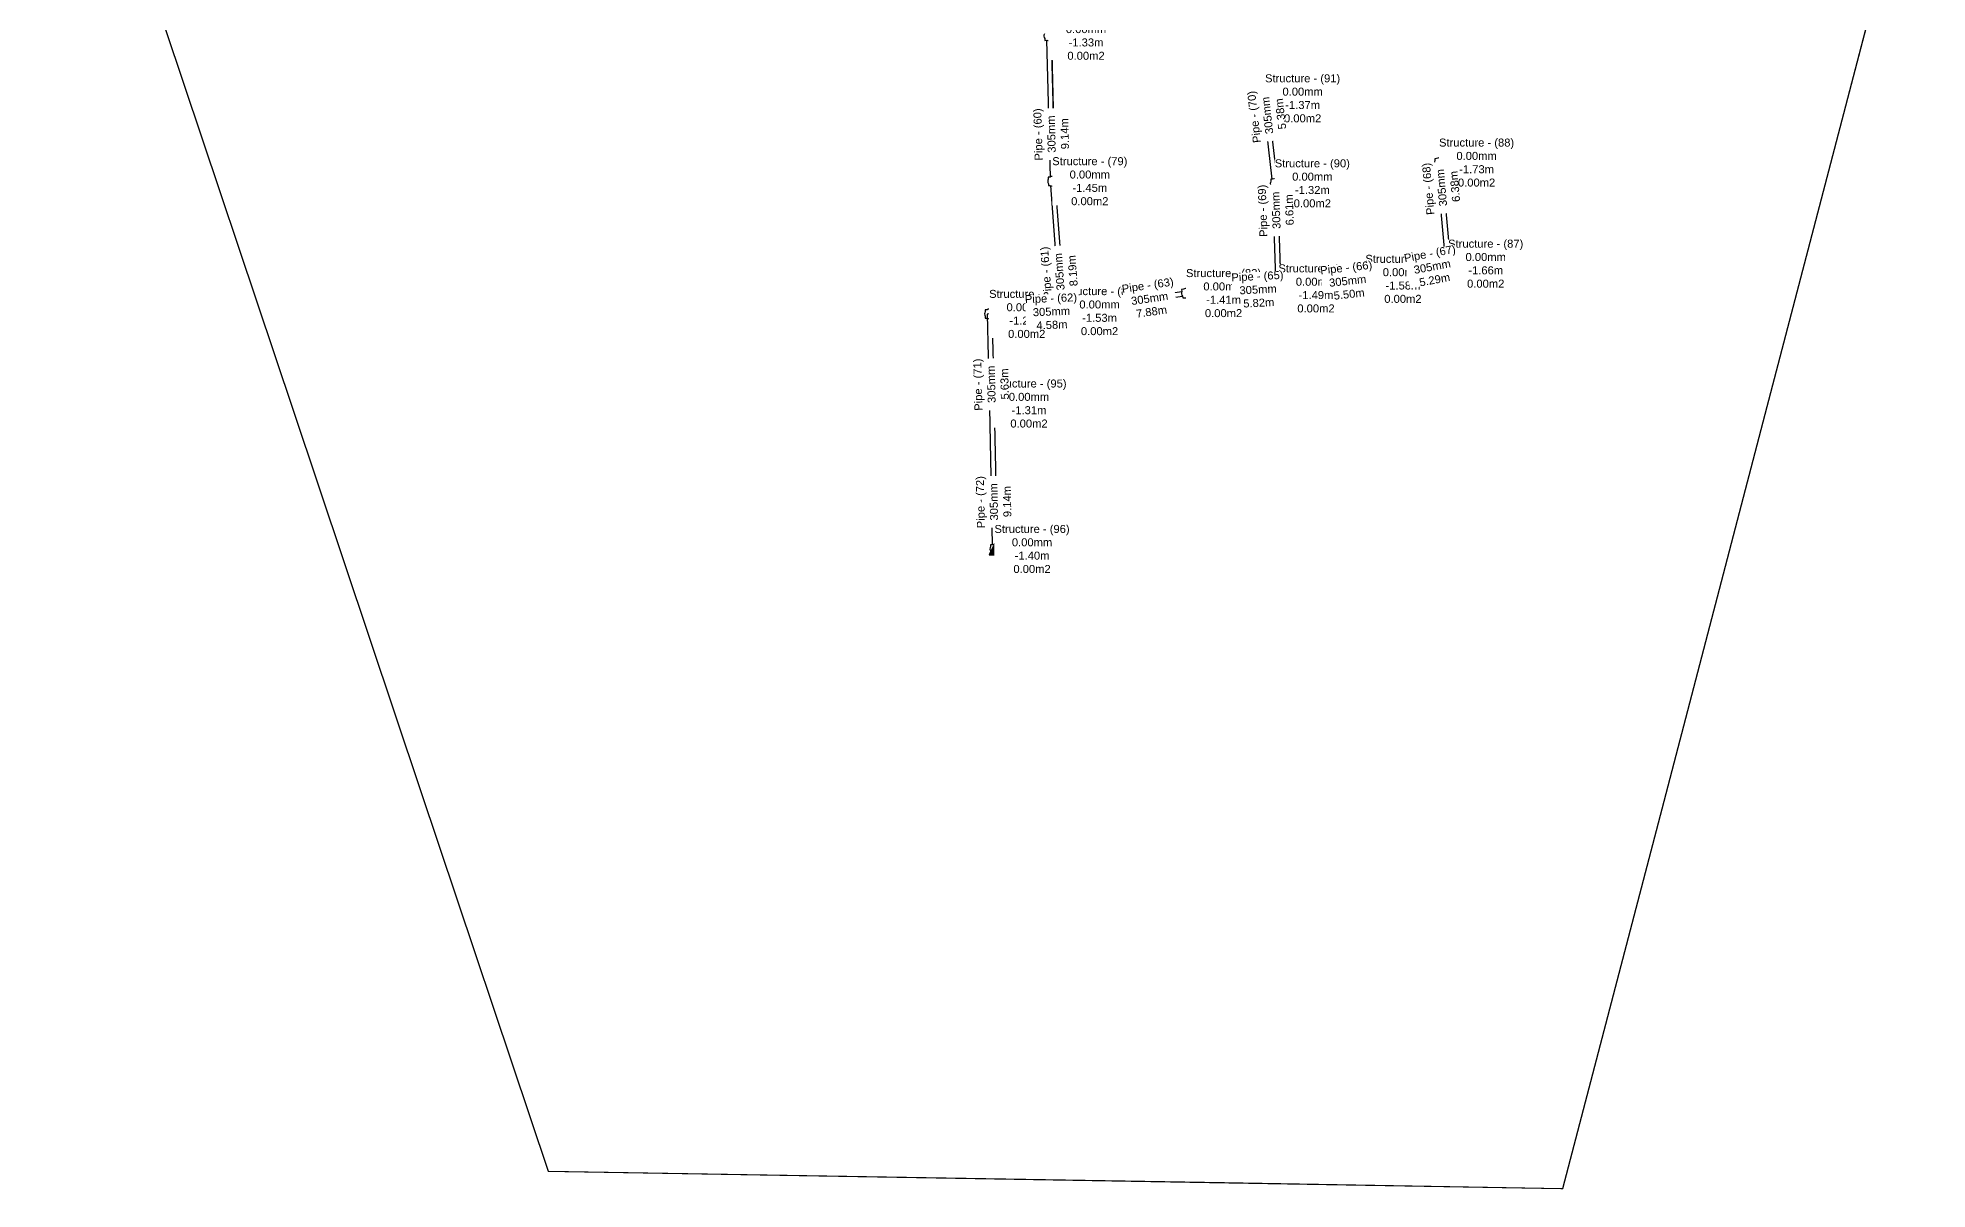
# Model space of a CAD drawing. Header units: metres. Extents: x 798801 to 799190, y 2423459 to 2424012.
# Drawn here: x 798800.8 to 799190.4, y 2423459.3 to 2423696.7 of the extents above; entities that cross this region are included whole.
import ezdxf

# ---------------------------------------------------------------- set-up
doc = ezdxf.new("R2010")
doc.units = ezdxf.units.M
doc.header["$MEASUREMENT"] = 0
doc.layers.add('out fall', color=152, linetype='Continuous')
doc.layers.add('Ward 2 p2', color=23, linetype='Continuous')
doc.styles.add('Arial$001', font='arial.ttf', dxfattribs={"height": 3.132})

# ---------------------------------------------------------------- blocks, each defined once
blk = doc.blocks.new('TRIANGLE')
at = {"linetype": 'Continuous'}
h = blk.add_hatch(color=152, dxfattribs=at)
h.dxf.hatch_style = 1
h.paths.add_polyline_path([(0, 2.5), (-2.5, -2.5), (2.5, -2.5)])
at = {"color": 0}
blk.add_lwpolyline([(0, 2.5), (-2.5, -2.5), (2.5, -2.5)], close=True, dxfattribs=at)

msp = doc.modelspace()

# ---------------------------------------------------------------- linework, layer by layer
at = {"color": 7, "linetype": 'Continuous', "lineweight": -3}
for p, q in [((799008.4, 2423696.58), (799008.43, 2423696.19)), ((799008.43, 2423696.19), (799008.82, 2423696.23)), ((799008.75, 2423696.22), (799009.49, 2423668.01)), ((799008.75, 2423696.22), (799009.49, 2423668.01)), ((799009.75, 2423696.29), (799010.49, 2423668.04)), ((799009.76, 2423696.29), (799010.49, 2423668.04)), ((799009.79, 2423696.31), (799010.18, 2423696.34)), ((799010.18, 2423696.34), (799010.14, 2423696.73)), ((799053.32, 2423685.05), (799052.93, 2423685.01)), ((799052.93, 2423685.01), (799052.97, 2423684.62)), ((799053.08, 2423683.66), (799053.13, 2423683.27)), ((799053.13, 2423683.27), (799053.52, 2423683.31)), ((799055.3, 2423667.57), (799053.5, 2423683.31)), ((799055.3, 2423667.57), (799053.5, 2423683.31)), ((799054.67, 2423685.21), (799054.28, 2423685.16)), ((799054.48, 2423683.42), (799054.87, 2423683.47)), ((799056.3, 2423667.63), (799054.49, 2423683.43)), ((799056.3, 2423667.63), (799054.5, 2423683.43)), ((799054.71, 2423684.82), (799054.67, 2423685.21)), ((799054.87, 2423683.47), (799054.82, 2423683.86)), ((799089.21, 2423671.82), (799088.82, 2423671.79)), ((799088.82, 2423671.79), (799088.85, 2423671.4)), ((799090.56, 2423671.94), (799090.17, 2423671.91)), ((799090.59, 2423671.55), (799090.56, 2423671.94)), ((799009.51, 2423668.01), (799009.12, 2423668)), ((799009.12, 2423668), (799009.13, 2423667.61)), ((799010.87, 2423668.05), (799010.47, 2423668.04)), ((799010.88, 2423667.66), (799010.87, 2423668.05)), ((799055.39, 2423667.57), (799055, 2423667.56)), ((799055, 2423667.56), (799055.01, 2423667.17)), ((799056.75, 2423667.62), (799056.36, 2423667.61)), ((799056.76, 2423667.23), (799056.75, 2423667.62)), ((799088.94, 2423670.43), (799088.97, 2423670.04)), ((799088.97, 2423670.04), (799089.36, 2423670.08)), ((799091.07, 2423650.96), (799089.34, 2423670.08)), ((799091.07, 2423650.96), (799089.35, 2423670.08)), ((799090.33, 2423670.16), (799090.72, 2423670.2)), ((799092.06, 2423651.11), (799090.34, 2423670.17)), ((799092.07, 2423651.11), (799090.35, 2423670.17)), ((799090.72, 2423670.2), (799090.68, 2423670.59)), ((799009.15, 2423666.64), (799009.16, 2423666.25)), ((799009.16, 2423666.25), (799009.55, 2423666.26)), ((799009.57, 2423666.25), (799011.45, 2423641.19)), ((799009.58, 2423666.25), (799011.45, 2423641.19)), ((799010.52, 2423666.29), (799010.91, 2423666.3)), ((799010.58, 2423666.29), (799012.45, 2423641.26)), ((799010.58, 2423666.29), (799012.45, 2423641.26)), ((799010.91, 2423666.3), (799010.9, 2423666.69)), ((799055.04, 2423666.2), (799055.06, 2423665.81)), ((799055.06, 2423665.81), (799055.45, 2423665.82)), ((799056.15, 2423645.02), (799055.43, 2423665.82)), ((799056.15, 2423645.02), (799055.43, 2423665.82)), ((799056.42, 2423665.86), (799056.81, 2423665.87)), ((799057.15, 2423645.05), (799056.43, 2423665.86)), ((799057.16, 2423645.05), (799056.44, 2423665.86)), ((799056.81, 2423665.87), (799056.79, 2423666.26)), ((799075.38, 2423647.67), (799090.7, 2423650.48)), ((799075.38, 2423647.66), (799090.7, 2423650.47)), ((799075.52, 2423646.67), (799090.88, 2423649.49)), ((799075.52, 2423646.67), (799090.88, 2423649.49)), ((799091.01, 2423650.91), (799090.63, 2423650.84)), ((799090.63, 2423650.84), (799090.7, 2423650.46)), ((799090.88, 2423649.51), (799090.95, 2423649.12)), ((799090.95, 2423649.12), (799091.33, 2423649.19)), ((799092.35, 2423651.16), (799091.97, 2423651.09)), ((799092.28, 2423649.37), (799092.67, 2423649.44)), ((799092.42, 2423650.77), (799092.35, 2423651.16)), ((799092.67, 2423649.44), (799092.6, 2423649.82)), ((799011.94, 2423640.85), (799036.65, 2423644.44)), ((799011.94, 2423640.85), (799036.65, 2423644.44)), ((799036.98, 2423644.87), (799036.6, 2423644.81)), ((799036.6, 2423644.81), (799036.65, 2423644.42)), ((799038.33, 2423645.06), (799037.94, 2423645.01)), ((799038.38, 2423644.68), (799038.33, 2423645.06)), ((799038.43, 2423644.62), (799055.75, 2423645.5)), ((799038.43, 2423644.61), (799055.75, 2423645.49)), ((799038.54, 2423643.62), (799055.8, 2423644.49)), ((799038.54, 2423643.61), (799055.8, 2423644.49)), ((799056.13, 2423645.89), (799055.73, 2423645.87)), ((799055.73, 2423645.87), (799055.75, 2423645.48)), ((799055.8, 2423644.51), (799055.82, 2423644.12)), ((799055.82, 2423644.12), (799056.21, 2423644.14)), ((799057.48, 2423645.95), (799057.09, 2423645.93)), ((799057.18, 2423644.19), (799057.57, 2423644.21)), ((799057.5, 2423645.56), (799057.48, 2423645.95)), ((799057.5, 2423645.63), (799073.65, 2423647.41)), ((799057.5, 2423645.64), (799073.65, 2423647.41)), ((799057.57, 2423644.21), (799057.55, 2423644.6)), ((799057.57, 2423644.63), (799073.76, 2423646.41)), ((799057.57, 2423644.63), (799073.76, 2423646.41)), ((799074, 2423647.82), (799073.61, 2423647.78)), ((799073.61, 2423647.78), (799073.65, 2423647.39)), ((799073.76, 2423646.43), (799073.8, 2423646.04)), ((799073.8, 2423646.04), (799074.19, 2423646.08)), ((799075.35, 2423647.97), (799074.96, 2423647.93)), ((799075.15, 2423646.19), (799075.54, 2423646.23)), ((799075.39, 2423647.58), (799075.35, 2423647.97)), ((799075.54, 2423646.23), (799075.5, 2423646.62)), ((798996.51, 2423640.65), (798996.12, 2423640.65)), ((798996.12, 2423640.65), (798996.12, 2423640.26)), ((798997.87, 2423640.65), (798997.48, 2423640.65)), ((798997.87, 2423640.26), (798997.87, 2423640.65)), ((799011.47, 2423641.19), (799011.08, 2423641.16)), ((799011.08, 2423641.16), (799011.11, 2423640.77)), ((799012.09, 2423639.86), (799036.79, 2423643.45)), ((799012.09, 2423639.85), (799036.8, 2423643.45)), ((799012.82, 2423641.29), (799012.43, 2423641.26)), ((799012.85, 2423640.9), (799012.82, 2423641.29)), ((799036.79, 2423643.47), (799036.85, 2423643.08)), ((799036.85, 2423643.08), (799037.24, 2423643.14)), ((799038.19, 2423643.27), (799038.58, 2423643.33)), ((799038.58, 2423643.33), (799038.52, 2423643.72)), ((798996.12, 2423639.29), (798996.12, 2423638.9)), ((798996.12, 2423638.9), (798996.51, 2423638.9)), ((798996.49, 2423639.76), (798996.94, 2423622.16)), ((798996.5, 2423639.76), (798996.94, 2423622.16)), ((798997.48, 2423638.9), (798997.87, 2423638.9)), ((798997.5, 2423639.79), (798997.94, 2423622.19)), ((798997.5, 2423639.79), (798997.95, 2423622.19)), ((798997.87, 2423638.9), (798997.87, 2423639.29)), ((799011.18, 2423639.81), (799011.21, 2423639.42)), ((799011.21, 2423639.42), (799011.6, 2423639.44)), ((799012.56, 2423639.52), (799012.95, 2423639.55)), ((799012.95, 2423639.55), (799012.92, 2423639.94)), ((798996.96, 2423622.16), (798996.57, 2423622.15)), ((798996.57, 2423622.15), (798996.58, 2423621.76)), ((798996.6, 2423620.8), (798996.61, 2423620.4)), ((798998.32, 2423622.2), (798997.93, 2423622.19)), ((798998.33, 2423621.81), (798998.32, 2423622.2)), ((798998.36, 2423620.45), (798998.35, 2423620.84)), ((798996.61, 2423620.4), (798997, 2423620.41)), ((798996.98, 2423620.41), (798997.58, 2423592.17)), ((798996.98, 2423620.41), (798997.57, 2423592.17)), ((798997.97, 2423620.44), (798998.36, 2423620.45)), ((798997.98, 2423620.44), (798998.58, 2423592.19)), ((798997.99, 2423620.44), (798998.58, 2423592.19)), ((798997.59, 2423592.17), (798997.2, 2423592.16)), ((798997.2, 2423592.16), (798997.21, 2423591.77)), ((798997.23, 2423590.81), (798997.24, 2423590.42)), ((798997.24, 2423590.42), (798997.63, 2423590.42)), ((798998.95, 2423592.2), (798998.56, 2423592.19)), ((798998.6, 2423590.44), (798998.99, 2423590.45)), ((798998.96, 2423591.81), (798998.95, 2423592.2)), ((798998.99, 2423590.45), (798998.98, 2423590.84))]:
    msp.add_line(p, q, dxfattribs=at)
at = {"color": 2, "linetype": 'Continuous', "lineweight": -3, "flags": 128}
msp.add_lwpolyline([(798975.77, 2423461.77), (798906.05, 2423462.96), (798879.75, 2423541.43), (798853.45, 2423619.89), (798827.15, 2423698.36), (798800.85, 2423776.82), (798807.41, 2423857.81), (798813.98, 2423938.79), (798862.7, 2423969.9), (798911.42, 2424001.01), (798969.51, 2424004.59), (799027.61, 2424008.16), (799090.17, 2424011.74), (799140.22, 2423947.39), (799190.27, 2423883.03), (799184.01, 2423790.98), (799177.76, 2423698.92), (799156.9, 2423619.07), (799136.05, 2423539.23), (799115.19, 2423459.39), (799045.48, 2423460.58), (798975.77, 2423461.77)], close=True, dxfattribs=at)
at = {"color": 7, "linetype": 'Continuous', "lineweight": -3}
for points in [[(799056.15, 2423645.02), (799057.16, 2423645.05)], [(798997.87, 2423640.31), (799012, 2423640.86)], [(798997.87, 2423640.31), (799012, 2423640.85)], [(799011.94, 2423640.85), (799012.09, 2423639.85)], [(799012, 2423640.86), (799012.03, 2423639.85)], [(798997.5, 2423639.79), (798996.49, 2423639.76)], [(798997.88, 2423639.31), (799012.03, 2423639.85)], [(798997.88, 2423639.31), (799012.03, 2423639.85)]]:
    msp.add_lwpolyline(points, dxfattribs=at)
for centre, start, end in [((799009.23, 2423697.14), 155.9933, 213.9034), ((799009.23, 2423697.14), 245.9933, 274.9484), ((799009.23, 2423697.14), 274.9484, 303.9034), ((799009.23, 2423697.14), 335.9933, 33.9034), ((799053.9, 2423684.24), 157.5674, 215.4775), ((799053.9, 2423684.24), 96.5224, 125.4775), ((799053.9, 2423684.24), 247.5674, 276.5224), ((799053.9, 2423684.24), 67.5674, 96.5224), ((799053.9, 2423684.24), 276.5224, 305.4775), ((799053.9, 2423684.24), 337.5674, 35.4775), ((799089.77, 2423670.99), 156.204, 214.1141), ((799089.77, 2423670.99), 95.159, 124.1141), ((799089.77, 2423670.99), 66.204, 95.159), ((799089.77, 2423670.99), 336.204, 34.1141), ((799010.01, 2423667.15), 152.5442, 210.4542), ((799010.01, 2423667.15), 91.4992, 120.4542), ((799010.01, 2423667.15), 62.5442, 91.4992), ((799010.01, 2423667.15), 332.5442, 30.4542), ((799055.9, 2423666.71), 91.9848, 120.9398), ((799055.9, 2423666.71), 63.0297, 91.9848), ((799089.77, 2423670.99), 246.204, 275.159), ((799089.77, 2423670.99), 275.159, 304.1141), ((799010.01, 2423667.15), 242.5442, 271.4992), ((799010.01, 2423667.15), 271.4992, 300.4542), ((799055.9, 2423666.71), 153.0297, 210.9398), ((799055.9, 2423666.71), 243.0298, 271.9848), ((799055.9, 2423666.71), 271.9848, 300.9398), ((799055.9, 2423666.71), 333.0297, 30.9398), ((799091.65, 2423650.14), 161.4496, 190.4046), ((799091.65, 2423650.14), 190.4046, 219.3596), ((799091.65, 2423650.14), 71.4496, 129.3596), ((799091.65, 2423650.14), 251.4496, 309.3596), ((799091.65, 2423650.14), 10.4046, 39.3596), ((799091.65, 2423650.14), 341.4496, 10.4046), ((799037.59, 2423644.07), 159.3167, 188.2717), ((799037.59, 2423644.07), 69.3167, 127.2268), ((799037.59, 2423644.07), 8.2717, 37.2268), ((799037.59, 2423644.07), 339.3167, 8.2717), ((799056.65, 2423645.04), 153.9413, 182.8963), ((799056.65, 2423645.04), 182.8963, 211.8514), ((799056.65, 2423645.04), 63.9413, 121.8514), ((799056.65, 2423645.04), 243.9413, 301.8514), ((799056.65, 2423645.04), 2.8963, 31.8514), ((799056.65, 2423645.04), 333.9413, 2.8963), ((799074.58, 2423647.01), 157.3167, 186.2718), ((799074.58, 2423647.01), 186.2718, 215.2268), ((799074.58, 2423647.01), 67.3167, 125.2268), ((799074.58, 2423647.01), 247.3167, 305.2268), ((799074.58, 2423647.01), 6.2718, 35.2268), ((799074.58, 2423647.01), 337.3167, 6.2718), ((798997, 2423639.78), 151.045, 180), ((798997, 2423639.78), 61.045, 118.955), ((798997, 2423639.78), 0, 28.955), ((799012.01, 2423640.35), 155.3161, 213.2261), ((799012.01, 2423640.35), 94.2711, 123.2261), ((799012.01, 2423640.35), 65.3161, 94.2711), ((799012.01, 2423640.35), 335.3161, 33.2261), ((799037.59, 2423644.07), 188.2717, 217.2268), ((799037.59, 2423644.07), 249.3167, 307.2268), ((798997, 2423639.78), 180, 208.955), ((798997, 2423639.78), 241.045, 298.955), ((798997, 2423639.78), 331.045, 360), ((799012.01, 2423640.35), 245.3161, 274.2711), ((799012.01, 2423640.35), 274.2711, 303.2261), ((798997.47, 2423621.3), 152.4972, 210.4072), ((798997.47, 2423621.3), 91.4522, 120.4072), ((798997.47, 2423621.3), 62.4972, 91.4522), ((798997.47, 2423621.3), 332.4972, 30.4072), ((798997.47, 2423621.3), 242.4972, 271.4522), ((798997.47, 2423621.3), 271.4522, 300.4072), ((798998.1, 2423591.31), 152.2493, 210.1594), ((798998.1, 2423591.31), 91.2044, 120.1594), ((798998.1, 2423591.31), 242.2493, 271.2044), ((798998.1, 2423591.31), 62.2493, 91.2044), ((798998.1, 2423591.31), 271.2044, 300.1594), ((798998.1, 2423591.31), 332.2493, 30.1594)]:
    msp.add_arc(centre, 1, start, end, dxfattribs=at)
at = {"layer": 'Ward 2 p2', "const_width": 0.2}
msp.add_lwpolyline([(799027.61, 2424008.16), (798911.42, 2424001.01), (798813.98, 2423938.79), (798800.85, 2423776.82), (798906.05, 2423462.96), (799115.19, 2423459.39), (799177.76, 2423698.92), (799190.27, 2423883.03), (799090.17, 2424011.74), (799027.61, 2424008.16)], dxfattribs=at)

# ---------------------------------------------------------------- block references
at = {"layer": 'out fall', "xscale": 0.476250000001905, "yscale": 0.476250000001905}
msp.add_blockref('TRIANGLE', (798998.1, 2423591.31), dxfattribs=at)

# ---------------------------------------------------------------- next in the draw order: texts
at = {"color": 5, "linetype": 'Continuous', "lineweight": -3, "char_height": 1.65, "width": 15.4657, "attachment_point": 5, "style": 'Arial$001', "bg_fill": 3, "box_fill_scale": 1.015152, "bg_fill_color": 256, "bg_fill_true_color": 13158600, "bg_fill_transparency": 0}
for s, insert in [('Structure - (78)\\P0.00mm\\P-1.33m\\P0.00m2', (799016.91, 2423697.14)), ('Structure - (91)\\P0.00mm\\P-1.37m\\P0.00m2', (799061.58, 2423684.24)), ('Structure - (88)\\P0.00mm\\P-1.73m\\P0.00m2', (799097.45, 2423670.99)), ('Structure - (79)\\P0.00mm\\P-1.45m\\P0.00m2', (799017.69, 2423667.15)), ('Structure - (90)\\P0.00mm\\P-1.32m\\P0.00m2', (799063.58, 2423666.71)), ('Structure - (86)\\P0.00mm\\P-1.58m\\P0.00m2', (799082.26, 2423647.01)), ('Structure - (83)\\P0.00mm\\P-1.41m\\P0.00m2', (799045.27, 2423644.07)), ('Structure - (85)\\P0.00mm\\P-1.49m\\P0.00m2', (799064.33, 2423645.04)), ('Structure - (80)\\P0.00mm\\P-1.53m\\P0.00m2', (799019.7, 2423640.35)), ('Structure - (95)\\P0.00mm\\P-1.31m\\P0.00m2', (799005.15, 2423621.3)), ('Structure - (96)\\P0.00mm\\P-1.40m\\P0.00m2', (799005.78, 2423591.31))]:
    msp.add_mtext(s, dxfattribs=dict(at, insert=insert))

# ---------------------------------------------------------------- next in the draw order: texts
at = {"color": 21, "linetype": 'Continuous', "lineweight": -3, "char_height": 1.65, "width": 10.6049, "attachment_point": 5, "style": 'Arial$001', "bg_fill": 3, "box_fill_scale": 1.015152, "bg_fill_color": 256, "bg_fill_true_color": 13158600, "bg_fill_transparency": 0}
for s, insert, rotation in [('Pipe - (70)\\P305mm\\P5.38m', (799054.3, 2423680.72, -3.91), 96.5224), ('Pipe - (60)\\P305mm\\P9.14m', (799009.76, 2423676.87, -4), 91.4992), ('Pipe - (68)\\P305mm\\P6.38m', (799090.23, 2423665.82, -5.06), 95.159), ('Pipe - (69)\\P305mm\\P6.61m', (799056.09, 2423661.15, -3.61), 91.9848), ('Pipe - (65)\\P305mm\\P5.82m', (799052.39, 2423644.82, -4.21), 2.8963), ('Pipe - (66)\\P305mm\\P5.50m', (799070.86, 2423646.6, -4.49), 6.2718), ('Pipe - (63)\\P305mm\\P7.88m', (799030.02, 2423642.97, -3.88), 8.2717), ('Pipe - (71)\\P305mm\\P5.63m', (798997.37, 2423625.27, -3.6), 91.4522), ('Pipe - (72)\\P305mm\\P9.14m', (798997.89, 2423601.03, -3.94), 91.2044)]:
    msp.add_mtext(s, dxfattribs=dict(at, insert=insert, rotation=rotation))
at = {"color": 5, "linetype": 'Continuous', "lineweight": -3, "char_height": 1.65, "width": 15.4657, "attachment_point": 5, "style": 'Arial$001', "bg_fill": 3, "box_fill_scale": 1.015152, "bg_fill_color": 256, "bg_fill_true_color": 13158600, "bg_fill_transparency": 0}
for s, insert in [('Structure - (87)\\P0.00mm\\P-1.66m\\P0.00m2', (799099.33, 2423650.14)), ('Structure - (81)\\P0.00mm\\P-1.22m\\P0.00m2', (799004.68, 2423639.78))]:
    msp.add_mtext(s, dxfattribs=dict(at, insert=insert))

# ---------------------------------------------------------------- next in the draw order: texts
at = {"color": 21, "linetype": 'Continuous', "lineweight": -3, "char_height": 1.65, "width": 10.6049, "attachment_point": 5, "style": 'Arial$001', "bg_fill": 3, "box_fill_scale": 1.015152, "bg_fill_color": 256, "bg_fill_true_color": 13158600, "bg_fill_transparency": 0}
for s, insert, rotation in [('Pipe - (61)\\P305mm\\P8.19m', (799011.41, 2423648.49, -4.38), 94.2711), ('Pipe - (67)\\P305mm\\P5.29m', (799088.3, 2423649.53, -4.77), 10.4046)]:
    msp.add_mtext(s, dxfattribs=dict(at, insert=insert, rotation=rotation))

# ---------------------------------------------------------------- next in the draw order: texts
at = {"color": 21, "linetype": 'Continuous', "lineweight": -3, "insert": (799009.78, 2423640.27, -3.58), "char_height": 1.65, "width": 10.6049, "attachment_point": 5, "rotation": 2.1997, "style": 'Arial$001', "bg_fill": 3, "box_fill_scale": 1.015152, "bg_fill_color": 256, "bg_fill_true_color": 13158600, "bg_fill_transparency": 0}
msp.add_mtext('Pipe - (62)\\P305mm\\P4.58m', dxfattribs=at)

doc.saveas('drawing.dxf')
